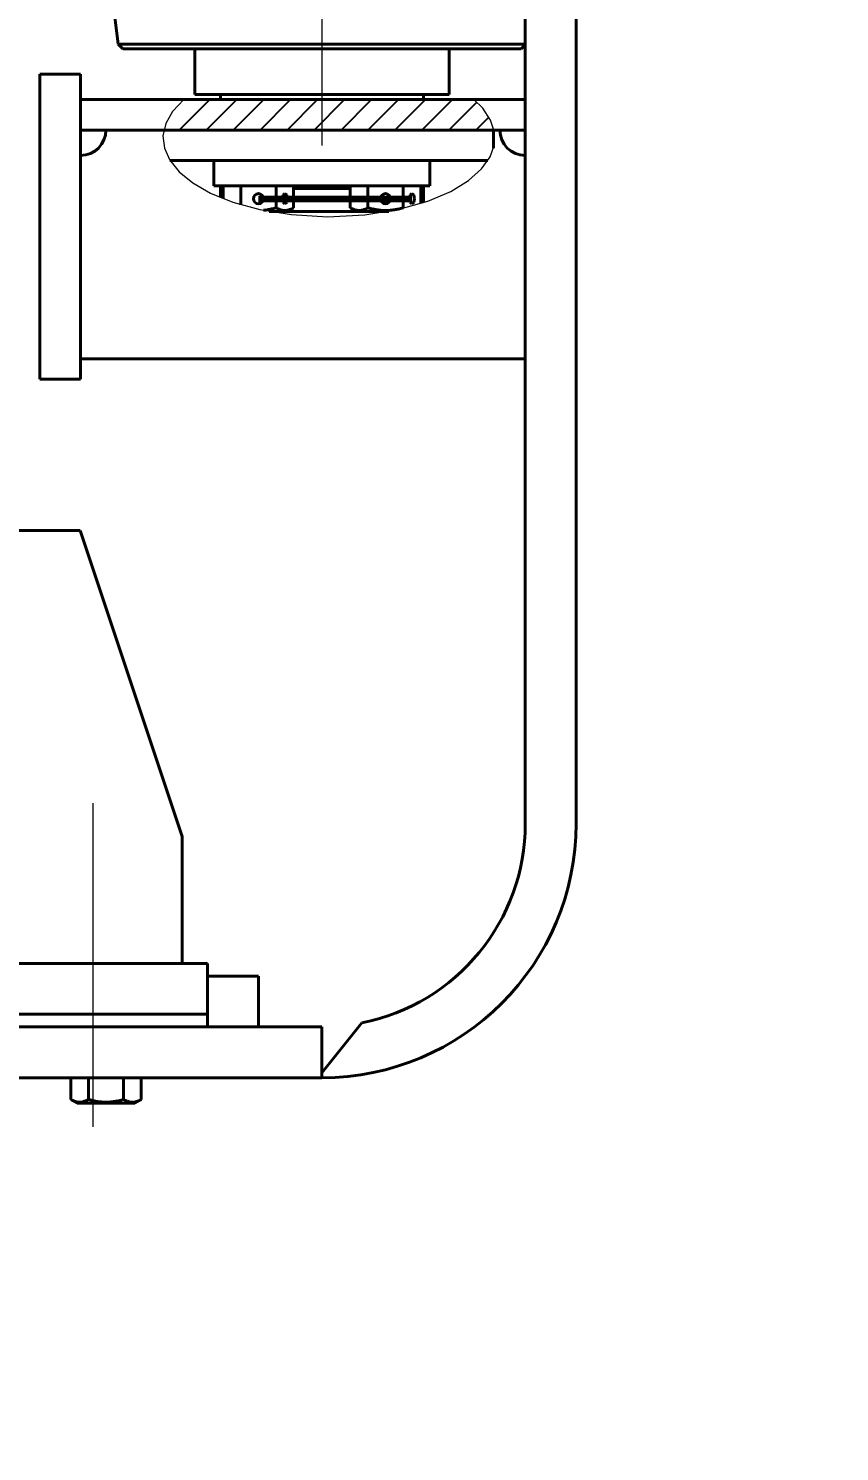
# Model space of a CAD drawing. Header units: millimetres. Extents: x 0 to 841, y 0 to 594.
# Drawn here: x 413.29 to 434.57, y 377.62 to 414.96 of the extents above; entities that cross this region are included whole.
import ezdxf

# ---------------------------------------------------------------- set-up
doc = ezdxf.new("R2010")
doc.units = ezdxf.units.MM
for name, pattern in [('K5LT_AXLED', [19.996264, 15.496264, -1.5, 1.5, -1.5]), ('K5LT_BASIC', [0]), ('K5LT_REINFORCED', [0]), ('K5LT_THIN', [0]), ('K5LT_THIN_INCLUDED_TO_HATCHING', [0])]:
    doc.linetypes.add(name, pattern=pattern)
doc.layers.add('Системный слой', color=7, linetype='Continuous')
doc.styles.add('KDIMTEXTSTYLE', font='GOST_AU.SHX', dxfattribs={"width": 0.96, "oblique": 15, "height": 5})
doc.dimstyles.new('KDIMSTYLE (0.07)', dxfattribs={"dimtxt": 5, "dimasz": 1, "dimexe": 2, "dimexo": 0.0625, "dimgap": 1, "dimtad": 1, "dimlfac": 15, "dimtxsty": 'KDIMTEXTSTYLE', "dimsah": 1, "dimcen": 0.09, "dimdle": 1, "dimadec": 0, "dimazin": 0, "dimtfac": 0.667, "dimtmove": 0, "dimatfit": 3, "dimfxl": 1, "dimtvp": 1, "dimtolj": 1, "dimtzin": 0, "dimarcsym": 0})

# ---------------------------------------------------------------- blocks, each defined once
blk = doc.blocks.new('U408')
at = {"layer": 'Системный слой', "color": 150, "linetype": 'K5LT_BASIC', "lineweight": 40, "true_color": 0x0080ff}
for p, q in [((418.317, 414.55), (415.642, 414.55)), ((426.323, 414.55), (418.317, 414.55))]:
    blk.add_line(p, q, dxfattribs=at)
blk = doc.blocks.new('U409')
at = {"layer": 'Системный слой', "color": 150, "linetype": 'K5LT_BASIC', "lineweight": 40, "true_color": 0x0080ff}
for p, q in [((418.378, 414.429), (415.763, 414.429)), ((426.216, 414.429), (418.378, 414.429))]:
    blk.add_line(p, q, dxfattribs=at)
blk = doc.blocks.new('U451')
at = {"layer": 'Системный слой', "color": 150, "linetype": 'K5LT_BASIC', "lineweight": 40, "true_color": 0x0080ff}
for p, q in [((417.367, 413.096), (414.656, 413.096)), ((426.323, 413.096), (424.977, 413.096))]:
    blk.add_line(p, q, dxfattribs=at)
blk = doc.blocks.new('U452')
at = {"layer": 'Системный слой', "color": 150, "linetype": 'K5LT_BASIC', "lineweight": 40, "true_color": 0x0080ff}
for p, q in [((416.839, 412.296), (414.656, 412.296)), ((426.323, 412.296), (425.505, 412.296))]:
    blk.add_line(p, q, dxfattribs=at)
blk = doc.blocks.new('U499')
at = {"layer": 'Системный слой', "color": 7, "linetype": 'K5LT_THIN_INCLUDED_TO_HATCHING', "lineweight": 18}
for p, q in [((417.367, 413.096), (417.072, 412.787)), ((425.205, 412.87), (424.977, 413.096)), ((417.072, 412.787), (416.89, 412.467)), ((425.413, 412.559), (425.205, 412.87)), ((416.89, 412.467), (416.818, 412.144)), ((425.516, 412.24), (425.413, 412.559)), ((416.818, 412.144), (416.854, 411.821)), ((425.399, 411.594), (425.512, 411.916)), ((425.512, 411.916), (425.516, 412.24)), ((416.854, 411.821), (416.996, 411.504)), ((425.176, 411.277), (425.399, 411.594)), ((416.996, 411.504), (417.244, 411.198)), ((417.244, 411.198), (417.601, 410.908)), ((424.836, 410.973), (425.176, 411.277)), ((417.601, 410.908), (418.069, 410.64)), ((424.371, 410.688), (424.836, 410.973)), ((418.069, 410.64), (418.654, 410.404)), ((423.017, 410.218), (423.769, 410.431)), ((423.769, 410.431), (424.371, 410.688)), ((418.654, 410.404), (419.36, 410.211)), ((419.36, 410.211), (420.192, 410.077)), ((420.192, 410.077), (421.134, 410.024)), ((421.134, 410.024), (422.116, 410.073)), ((422.116, 410.073), (423.017, 410.218))]:
    blk.add_line(p, q, dxfattribs=at)
blk = doc.blocks.new('U500')
at = {"layer": 'Системный слой', "color": 150, "linetype": 'K5LT_BASIC', "lineweight": 40, "true_color": 0x0080ff}
for p, q in [((418.323, 413.229), (418.323, 413.096)), ((418.323, 410.829), (418.323, 410.527))]:
    blk.add_line(p, q, dxfattribs=at)
blk = doc.blocks.new('U501')
at = {"layer": 'Системный слой', "color": 150, "linetype": 'K5LT_BASIC', "lineweight": 40, "true_color": 0x0080ff}
for p, q in [((423.656, 413.229), (423.656, 413.096)), ((423.656, 410.829), (423.656, 410.393))]:
    blk.add_line(p, q, dxfattribs=at)
blk = doc.blocks.new('U502')
at = {"layer": 'Системный слой', "color": 150, "linetype": 'K5LT_BASIC', "lineweight": 40, "true_color": 0x0080ff}
for p, q in [((423.282, 410.496), (423.302, 410.59)), ((423.302, 410.402), (423.282, 410.496)), ((423.302, 410.59), (423.349, 410.629)), ((423.349, 410.629), (423.396, 410.59)), ((423.396, 410.59), (423.416, 410.496)), ((423.416, 410.496), (423.396, 410.402)), ((423.349, 410.363), (423.302, 410.402)), ((423.396, 410.402), (423.349, 410.363))]:
    blk.add_line(p, q, dxfattribs=at)
blk = doc.blocks.new('U503')
at = {"layer": 'Системный слой', "color": 150, "linetype": 'K5LT_BASIC', "lineweight": 40, "true_color": 0x0080ff}
for p, q in [((420.989, 413.229), (417.656, 413.229)), ((424.323, 413.229), (420.989, 413.229))]:
    blk.add_line(p, q, dxfattribs=at)
blk = doc.blocks.new('U504')
at = {"layer": 'Системный слой', "color": 150, "linetype": 'K5LT_BASIC', "lineweight": 40, "true_color": 0x0080ff}
for p, q in [((419.949, 410.496), (419.968, 410.59)), ((419.968, 410.402), (419.949, 410.496)), ((419.968, 410.59), (420.016, 410.629)), ((420.016, 410.629), (420.063, 410.59)), ((420.063, 410.59), (420.082, 410.496)), ((420.082, 410.496), (420.063, 410.402)), ((420.016, 410.363), (419.968, 410.402)), ((420.063, 410.402), (420.016, 410.363))]:
    blk.add_line(p, q, dxfattribs=at)
blk = doc.blocks.new('KDIMARROW_01')
at = {"layer": 'Системный слой'}
blk.add_hatch(color=0, dxfattribs=at).paths.add_polyline_path([(0, 0), (-5, 0.658), (-4.5, 0), (-5, -0.658)])
at = {"layer": 'Системный слой', "color": 0, "linetype": 'K5LT_THIN', "lineweight": 18}
for p, q in [((-4.5, 0), (-5, 0.658)), ((-5, 0.658), (0, 0)), ((0, 0), (-5, -0.658)), ((-5, -0.658), (-4.5, 0)), ((0, 0), (-1, 0))]:
    blk.add_line(p, q, dxfattribs=at)

msp = doc.modelspace()

# ---------------------------------------------------------------- hatches: boundary and pattern name
at = {"layer": 'Системный слой'}
h = msp.add_hatch(dxfattribs=at)
h.set_pattern_fill('', angle=45, style=0, pattern_type=0)
h.set_pattern_definition([(45, (0, 0), (-0.3535534, 0.3535534), [])])
h.paths.add_polyline_path([(416.83854, 412.29615), (425.50548, 412.29615), (425.38458, 412.61475), (425.15732, 412.92372), (424.97654, 413.09615), (417.36747, 413.09615), (417.07153, 412.78665), (416.89001, 412.46746)])

# ---------------------------------------------------------------- linework, layer by layer
at = {"layer": 'Системный слой', "color": 150, "linetype": 'K5LT_BASIC', "lineweight": 40, "true_color": 0x0080ff}
for p, q in [((426.32271, 471.76281), (426.32271, 394.09615)), ((427.65605, 394.09615), (427.65605, 471.76281)), ((415.49808, 415.76281), (415.64171, 414.55048)), ((415.76271, 414.42948), (415.64171, 414.55048)), ((426.21605, 414.42948), (426.32271, 414.53615)), ((417.65605, 414.42948), (417.65605, 413.30991)), ((424.32271, 414.42948), (424.32271, 413.51711)), ((413.58938, 413.76281), (413.58938, 405.76281)), ((414.65605, 413.76281), (413.58938, 413.76281)), ((414.65605, 413.76281), (414.65605, 405.76281)), ((424.32271, 413.51711), (424.32271, 413.22948)), ((414.65605, 412.29615), (414.65605, 413.09615)), ((424.97654, 413.09615), (417.36747, 413.09615)), ((417.65605, 413.30991), (417.65605, 413.22948)), ((426.32271, 412.29615), (426.32271, 413.09615)), ((425.50548, 412.29615), (416.83854, 412.29615)), ((425.48938, 412.29615), (425.48938, 411.81884)), ((425.34324, 411.49615), (417.00077, 411.49615)), ((418.15605, 411.49615), (418.15605, 410.82948)), ((423.82271, 411.49615), (423.82271, 410.82948)), ((423.82271, 410.82948), (418.15605, 410.82948)), ((418.39895, 410.82948), (418.39895, 410.49676)), ((418.86083, 410.82948), (418.86083, 410.33868)), ((419.78459, 410.82948), (419.78459, 410.25736)), ((420.24648, 410.82948), (420.24648, 410.25736)), ((421.73229, 410.82948), (421.73229, 410.25736)), ((422.19417, 410.82948), (422.19417, 410.25736)), ((423.11793, 410.82948), (423.11793, 410.25736)), ((423.57981, 410.82948), (423.57981, 410.36824)), ((421.73229, 410.76281), (420.24648, 410.76281)), ((419.60099, 410.16281), (420.08271, 410.16281)), ((420.24648, 410.25736), (420.08271, 410.16281)), ((421.89605, 410.16281), (420.08271, 410.16281)), ((421.73229, 410.25736), (421.89605, 410.16281)), ((421.89605, 410.16281), (422.74302, 410.16281)), ((426.32271, 406.29615), (414.65605, 406.29615)), ((414.65605, 405.76281), (413.58938, 405.76281)), ((411.98938, 401.78469), (414.64875, 401.78469)), ((414.64875, 401.78469), (417.32271, 393.76281)), ((417.32271, 393.76281), (417.32271, 390.42948)), ((391.32271, 390.42948), (417.98938, 390.42948)), ((417.98938, 389.09615), (417.98938, 390.42948)), ((419.32271, 390.09615), (417.98938, 390.09615)), ((419.32271, 390.09615), (419.32271, 388.76281)), ((420.98938, 388.76281), (389.65605, 388.76281)), ((391.32271, 389.09615), (417.98938, 389.09615)), ((417.98938, 389.09615), (391.32271, 389.09615)), ((417.98938, 389.09615), (417.98938, 388.76281)), ((419.32271, 388.76281), (417.98938, 388.76281)), ((422.03533, 388.86638), (420.98938, 387.56036)), ((420.98938, 387.42948), (420.98938, 388.76281)), ((389.65605, 387.42948), (420.98938, 387.42948)), ((414.39895, 387.42948), (414.39895, 386.85736)), ((414.86083, 387.42948), (414.86083, 386.85736)), ((415.78459, 387.42948), (415.78459, 386.85736)), ((416.24648, 387.42948), (416.24648, 386.85736)), ((414.39895, 386.85736), (414.56271, 386.76281)), ((414.56271, 386.76281), (416.08271, 386.76281)), ((416.24648, 386.85736), (416.08271, 386.76281))]:
    msp.add_line(p, q, dxfattribs=at)
at = {"layer": 'Системный слой', "color": 30, "linetype": 'K5LT_AXLED', "lineweight": 18, "true_color": 0xff8000}
for p, q in [((420.98938, 426.29615), (420.98938, 411.89615)), ((414.98938, 386.13615), (414.98938, 394.62948))]:
    msp.add_line(p, q, dxfattribs=at)
at = {"layer": 'Системный слой', "color": 134, "linetype": 'K5LT_REINFORCED', "lineweight": 100, "true_color": 0x009696}
msp.add_line((419.32271, 410.49615), (423.34887, 410.49615), dxfattribs=at)
at = {"layer": 'Системный слой', "color": 150, "linetype": 'K5LT_BASIC', "lineweight": 40, "true_color": 0x0080ff}
for centre in [(419.32271, 410.49615), (422.65605, 410.49615)]:
    msp.add_circle(centre, 0.13333, dxfattribs=at)
for centre, radius, start, end in [((414.65605, 412.29615), 0.66667, 270, 0), ((426.32271, 412.29615), 0.66667, 180, 270), ((423.50701, 410.93091), 0.77785, 239.986462, 241.672535), ((420.98938, 394.09615), 6.66667, 270, 0), ((420.98938, 394.09615), 5.33333, 281.309932, 0), ((424.98938, 390.09615), 21.33333, 270, 0), ((424.98938, 390.09615), 20, 270, 0)]:
    msp.add_arc(centre, radius, start, end, dxfattribs=at)
for points, knots in [([(419.45123, 410.19183), (419.47227, 410.19376), (419.50509, 410.19748), (419.55557, 410.20486), (419.60615, 410.2137), (419.68484, 410.23022), (419.74525, 410.246), (419.78459, 410.25736)], [0, 0, 0, 0, 1.48997009, 2.32969097, 3.59824876, 5.11127201, 8, 8, 8, 8]), ([(419.78459, 410.25736), (419.80254, 410.247), (419.83225, 410.23133), (419.87143, 410.21456), (419.89816, 410.20516), (419.92369, 410.19765), (419.94965, 410.1917), (419.97945, 410.18739), (420.00757, 410.18563), (420.0345, 410.1861), (420.06024, 410.18848), (420.08519, 410.19258), (420.11365, 410.19919), (420.15295, 410.21149), (420.19861, 410.23108), (420.23198, 410.24899), (420.24648, 410.25736)], [0, 0, 0, 0, 2.03197676, 3.33971817, 4.35691028, 4.98286377, 6.14673398, 7.19733448, 8.23107414, 9.20464301, 10.12610383, 11.03238569, 11.92740894, 13.24282625, 15.35658079, 17, 17, 17, 17]), ([(421.73229, 410.25736), (421.75023, 410.247), (421.77994, 410.23133), (421.81912, 410.21456), (421.84585, 410.20516), (421.87139, 410.19765), (421.89734, 410.1917), (421.92714, 410.18739), (421.95526, 410.18563), (421.9822, 410.1861), (422.00793, 410.18848), (422.03288, 410.19258), (422.06134, 410.19919), (422.10064, 410.21149), (422.14631, 410.23108), (422.17967, 410.24899), (422.19417, 410.25736)], [0, 0, 0, 0, 2.03197676, 3.33971817, 4.35691028, 4.98286377, 6.14673398, 7.19733448, 8.23107414, 9.20464301, 10.12610383, 11.03238569, 11.92740894, 13.24282625, 15.35658079, 17, 17, 17, 17]), ([(422.19417, 410.25736), (422.22569, 410.24826), (422.27224, 410.23585), (422.35035, 410.218), (422.40817, 410.20709), (422.47237, 410.19765), (422.52427, 410.1917), (422.58388, 410.18739), (422.64195, 410.18557), (422.69583, 410.18615), (422.75558, 410.18904), (422.81975, 410.19487), (422.89982, 410.20614), (422.99951, 410.22545), (423.07422, 410.24474), (423.11793, 410.25736)], [0, 0, 0, 0, 1.67981626, 2.46425431, 4.10062144, 4.68975414, 5.78516139, 6.77396186, 7.74689331, 8.75724699, 9.53045066, 10.80829449, 12.05516695, 13.66764409, 16, 16, 16, 16]), ([(414.39895, 386.85736), (414.4169, 386.847), (414.44661, 386.83133), (414.48579, 386.81456), (414.51252, 386.80516), (414.53805, 386.79765), (414.56401, 386.7917), (414.59381, 386.78739), (414.62192, 386.78563), (414.64886, 386.7861), (414.6746, 386.78848), (414.69955, 386.79258), (414.72801, 386.79919), (414.76731, 386.81149), (414.81297, 386.83108), (414.84634, 386.84899), (414.86083, 386.85736)], [0, 0, 0, 0, 2.03197676, 3.33971817, 4.35691028, 4.98286377, 6.14673398, 7.19733448, 8.23107414, 9.20464301, 10.12610383, 11.03238569, 11.92740894, 13.24282625, 15.35658079, 17, 17, 17, 17]), ([(414.86083, 386.85736), (414.89236, 386.84826), (414.93891, 386.83585), (415.01702, 386.818), (415.07483, 386.80709), (415.13903, 386.79765), (415.19094, 386.7917), (415.25054, 386.78739), (415.30861, 386.78557), (415.36249, 386.78615), (415.42225, 386.78904), (415.48642, 386.79487), (415.56648, 386.80614), (415.66618, 386.82545), (415.74088, 386.84474), (415.78459, 386.85736)], [0, 0, 0, 0, 1.67981626, 2.46425431, 4.10062144, 4.68975414, 5.78516139, 6.77396186, 7.74689331, 8.75724699, 9.53045066, 10.80829449, 12.05516695, 13.66764409, 16, 16, 16, 16]), ([(415.78459, 386.85736), (415.80254, 386.847), (415.83225, 386.83133), (415.87143, 386.81456), (415.89816, 386.80516), (415.92369, 386.79765), (415.94965, 386.7917), (415.97945, 386.78739), (416.00757, 386.78563), (416.0345, 386.7861), (416.06024, 386.78848), (416.08519, 386.79258), (416.11365, 386.79919), (416.15295, 386.81149), (416.19861, 386.83108), (416.23198, 386.84899), (416.24648, 386.85736)], [0, 0, 0, 0, 2.03197676, 3.33971817, 4.35691028, 4.98286377, 6.14673398, 7.19733448, 8.23107414, 9.20464301, 10.12610383, 11.03238569, 11.92740894, 13.24282625, 15.35658079, 17, 17, 17, 17])]:
    msp.add_open_spline(points, degree=3, knots=knots, dxfattribs=at)

# ---------------------------------------------------------------- block references
at = {"layer": 'Системный слой'}
for name in ['U408', 'U409', 'U451', 'U499', 'U503', 'U500', 'U501', 'U452', 'U504', 'U502']:
    msp.add_blockref(name, (0, 0), dxfattribs=at)

# ---------------------------------------------------------------- dimensions: what is measured, and where the dimension line sits
at = {"layer": 'Системный слой', "color": 7}
msp.add_linear_dim(base=(446.32271, 357.62606), p1=(389.65605, 369.42948), p2=(446.32271, 390.76281), location=(417.98938, 357.62606), dimstyle='KDIMSTYLE (0.07)', override={"dimexo": 0, "dimpost": '\\H3.5;\\W0.965;\\Q15;<>\\H3.5;\\W0.965;\\Q15;\\Q15;*', "dimblk1": 'KDIMARROW_01', "dimblk2": 'KDIMARROW_01', "dimse1": 0, "dimse2": 0, "dimclrt": 7, "dimtolj": 1}, dxfattribs=at).render()

doc.saveas('drawing.dxf')
